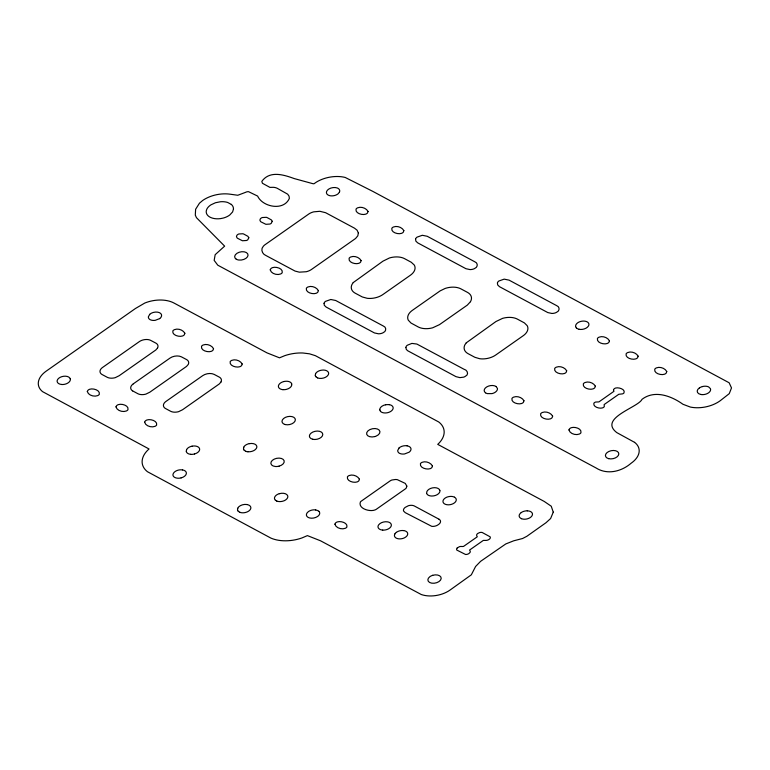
<?xml version="1.0" encoding="UTF-8"?>
<svg xmlns="http://www.w3.org/2000/svg" width="770" height="770" viewBox="0 0 770 770"><rect width="100%" height="100%" fill="white"/><g stroke="black" fill="none" stroke-linecap="round" stroke-linejoin="round"><path stroke-width="1.16" d="M233.531 208.747L232.607 211.933L229.806 214.965A13.398 8.075 -11 0 1 223.059 218.112L220.547 218.613A14.053 8.48 -11 0 1 211.009 217.631A14.341 8.653 -11 0 1 207.708 215.408A14.004 8.451 -11 0 1 206.273 210.961L206.735 209.363A13.408 8.085 -11 0 1 210.922 204.849L215.456 202.741L220.48 201.75A14.033 8.46 -11 0 1 227.699 202.472L231.395 204.454M149.707 314.401L148.398 316.739A7.074 4.264 -11 0 0 148.677 318.26A6.959 4.197 -11 0 0 150.266 319.752L151.69 320.224A7.094 4.283 -11 0 0 155.251 320.32L159.727 318.588M399.072 448.034L397.753 450.373A7.074 4.264 -11 0 0 398.042 451.894A6.959 4.197 -11 0 0 399.63 453.386L401.055 453.857A7.094 4.283 -11 0 0 404.616 453.944L409.091 452.211A6.699 4.043 -11 0 0 410.497 450.719A6.805 4.11 -11 0 0 410.891 448.4A6.699 4.043 -11 0 0 407.109 445.869M133.316 383.826L169.977 358.098A8.268 4.986 -11 0 1 181.393 356.837L186.456 359.513A8.268 4.986 -11 0 1 188.496 361.65A8.383 5.063 -11 0 1 188.188 364.537L186.533 366.414L149.813 392.2L145.934 394.096A8.393 5.063 -11 0 1 141.324 394.606A8.268 4.986 -11 0 1 137.763 393.653L132.642 390.9M521.261 512.56L520.751 512.955A24.236 14.62 -11 0 0 519.971 513.782L519.327 514.851A6.728 4.052 -11 0 0 521.521 518.672M374.865 436.561L376.068 436.157A6.776 4.091 -11 0 0 377.512 429.025A6.776 4.091 -11 0 0 366.751 432.615A6.776 4.091 -11 0 0 374.836 436.58M432.721 575.315L431.922 575.594A24.717 14.909 -11 0 0 430.671 576.181L429.785 576.749A6.776 4.091 -11 0 0 431.729 583.169A6.776 4.091 -11 0 0 441.172 578.559A6.776 4.091 -11 0 0 432.682 575.306M527.286 510.818L526.738 510.828A6.757 4.071 -11 0 0 521.242 512.56M315.719 509.932L315.219 509.875A6.747 4.071 -11 0 0 309.097 511.165L308.318 511.694A6.747 4.071 -11 0 0 308.164 517.421A6.747 4.071 -11 0 0 317.433 516.564A6.612 3.994 -11 0 0 319.098 515.005A6.747 4.071 -11 0 0 318.799 511.232M579.107 329.291L580.282 329.445A6.728 4.062 -11 0 0 588.357 326.143A7.084 4.274 -11 0 0 588.675 325.575A6.728 4.062 -11 0 0 587.606 322.149L587.01 321.802A6.728 4.062 -11 0 0 580.599 321.475A6.612 3.985 -11 0 0 577.741 322.784A6.728 4.062 -11 0 0 575.662 326.499M700.796 394.433L701.971 394.596M236.246 259.172L236.929 259.519A6.699 4.043 -11 0 0 238.835 260.029A6.776 4.091 -11 0 0 248.046 255.207A6.776 4.091 -11 0 0 239.162 252.262A6.776 4.091 -11 0 0 236.188 259.172M439.006 519.201L414.472 506.054A6.016 3.629 -11 0 0 411.7 505.332A6.112 3.686 -11 0 0 408.341 505.746L405.347 507.305A6.006 3.619 -11 0 0 403.778 508.999A6.122 3.686 -11 0 0 403.634 511.088L405.232 512.647L431.739 526.334A6.112 3.686 -11 0 0 435.089 526.112A6.006 3.619 -11 0 0 438.034 524.822L438.64 524.399A6.006 3.619 -11 0 0 439.997 523.061A6.102 3.686 -11 0 0 440.459 520.943A6.006 3.619 -11 0 0 439.006 519.24M634.586 442.355L616.76 432.586C598.146 418.197 638.455 407.349 641.968 399.37C654.606 389.591 671.363 395.963 682.952 404.269L690.334 407.061A25.718 15.506 -11 0 0 720.306 400.66L729.257 393.653L731.5 387.926L729.132 382.767L372.892 191.422L345.172 177.437A25.641 15.467 -11 0 0 316.48 182.057L313.919 183.799L312.639 183.616L294.217 178.573C283.678 174.732 269.692 170.324 261.819 181.393L262.435 183.279L269.933 187.389L273.369 187.312A9.375 5.66 -11 0 1 277.45 188.409L287.662 194.175L289.048 196.148L289.366 198.381C283.687 211.432 262.483 206.938 257.623 196.081L248.527 191.672A3.735 2.252 -11 0 0 245.505 192.365L237.786 195.262L230.182 194.204A25.814 15.573 -11 0 0 202.683 200.47L199.44 203.232L195.619 209.267L195.301 215.119L196.437 217.65L224.638 246.14L215.167 254.697L214.166 260.385L217.794 265.198L596.096 467.987C607.386 475.138 621.554 471.51 631.102 463.242A25.641 15.467 -11 0 0 634.586 442.355M495.996 386.415L497.43 388.427A7.036 4.245 -11 0 1 496.727 390.814A6.882 4.148 -11 0 1 494.869 392.459L494.484 392.681A6.333 3.821 -11 0 1 491.943 393.614L487.372 393.614A7.046 4.245 -11 0 1 485.524 392.796M394.904 533.88A6.737 4.062 -11 0 1 396.348 532.368M403.605 530.588A6.737 4.062 -11 0 0 398.013 531.416A6.709 4.052 -11 0 0 396.377 532.388M394.952 533.889A6.709 4.052 -11 0 0 394.538 536.199A6.737 4.062 -11 0 0 398.321 538.779A6.776 4.091 -11 0 0 401.998 538.644A6.709 4.052 -11 0 0 404.385 537.845A6.737 4.062 -11 0 0 407.609 533.148A7.017 4.235 -11 0 0 407.186 532.32A6.603 3.985 -11 0 0 404.327 530.703A7.017 4.235 -11 0 0 403.586 530.568M521.482 518.672A6.757 4.071 -11 0 0 523.744 519.182A6.728 4.052 -11 0 0 527.479 518.797L528.692 518.374A6.757 4.071 -11 0 0 530.646 517.257A6.728 4.052 -11 0 0 532.455 513.898L532.368 513.494A6.728 4.052 -11 0 0 527.248 510.847M454.464 497.189A6.776 4.091 -11 0 1 455.474 501.876A6.776 4.091 -11 0 1 448.371 504.831L447.851 504.793A6.67 4.023 -11 0 1 443.116 502.242L443.01 501.905A6.776 4.091 -11 0 1 446.234 497.439A6.709 4.043 -11 0 1 448.689 496.65A6.776 4.091 -11 0 1 452.346 496.506A6.709 4.043 -11 0 1 454.444 497.208M426.705 493.147A6.709 4.043 -11 0 1 432.326 487.911A6.709 4.043 -11 0 1 439.824 490.355M439.824 490.336A6.776 4.091 -11 0 1 439.41 492.665A6.709 4.043 -11 0 1 432.076 496.024L431.489 496.024A6.776 4.091 -11 0 1 426.657 493.464M315.729 510.038A6.612 3.994 -11 0 1 318.819 511.367M398.937 448.034A6.805 4.11 -11 0 1 407.051 445.792M276.825 501.029A6.709 4.052 -11 0 1 275.506 500.231M279.308 493.714A6.709 4.052 -11 0 1 287.682 495.793A6.776 4.091 -11 0 1 287.383 498.103A6.709 4.052 -11 0 1 286.036 499.615A6.776 4.091 -11 0 1 283.889 500.837L282.706 501.212A6.709 4.052 -11 0 1 279.048 501.549A6.776 4.091 -11 0 1 276.719 501.058M279.298 493.685A6.632 4.004 -11 0 0 274.928 496.708L274.717 497.151A6.776 4.091 -11 0 0 275.391 500.24M380.467 411.324A6.786 4.1 -11 0 0 382.064 412.402A6.709 4.043 -11 0 0 384.336 412.922A6.786 4.1 -11 0 0 387.964 412.605A6.709 4.043 -11 0 0 392.661 409.553A6.776 4.091 -11 0 0 393.037 407.243A6.786 4.1 -11 0 0 389.264 404.635M379.783 409.909A6.786 4.1 -11 0 1 385.606 404.741M380.563 411.324A6.709 4.043 -11 0 1 379.899 409.929M385.635 404.828A6.709 4.043 -11 0 1 389.254 404.722M239.845 512.233A6.709 4.043 -11 0 1 238.276 511.165M237.603 509.769A6.709 4.043 -11 0 1 237.843 508.238M246.968 504.562A6.709 4.043 -11 0 1 250.741 507.103A6.776 4.091 -11 0 1 250.365 509.394A6.709 4.043 -11 0 1 245.678 512.435A6.776 4.091 -11 0 1 239.74 512.262M238.142 511.184A6.776 4.091 -11 0 1 237.468 509.769M237.718 508.229A6.776 4.091 -11 0 1 246.92 504.514M279.029 466.168A6.776 4.091 -11 0 0 283.216 459.421A6.776 4.091 -11 0 0 272.301 460.383A6.776 4.091 -11 0 0 275.352 466.495A6.786 4.1 -11 0 0 279.067 466.139M248.027 451.759A6.709 4.043 -11 0 0 256.352 448.4A6.776 4.091 -11 0 0 256.728 446.09A6.709 4.043 -11 0 0 249.326 443.674M245.832 451.239A6.709 4.043 -11 0 1 244.254 450.171M243.59 448.775A6.709 4.043 -11 0 1 243.83 447.245M247.93 451.798A6.776 4.091 -11 0 1 245.717 451.278M244.129 450.19A6.776 4.091 -11 0 1 243.455 448.775M243.705 447.235A6.776 4.091 -11 0 1 249.268 443.626M317.625 377.829A6.709 4.043 -11 0 1 316.056 376.761M315.382 375.365A6.709 4.043 -11 0 1 315.633 373.835M317.519 377.858A6.776 4.091 -11 0 0 319.733 378.388A6.709 4.043 -11 0 0 328.145 374.98A6.776 4.091 -11 0 0 328.521 372.67A6.709 4.043 -11 0 0 321.128 370.255A6.776 4.091 -11 0 0 315.498 373.816M315.921 376.78A6.776 4.091 -11 0 1 315.248 375.365M181.152 477.872A6.786 4.1 -11 0 1 177.475 478.189A6.776 4.091 -11 0 1 172.952 475.196A6.786 4.1 -11 0 1 173.279 473.646A6.776 4.091 -11 0 1 175.3 471.413A6.786 4.1 -11 0 1 178.804 470.008A6.776 4.091 -11 0 1 182.403 469.941M182.452 469.902A6.786 4.1 -11 0 1 186.273 472.472A6.776 4.091 -11 0 1 181.123 477.891M282.936 389.639A6.786 4.1 -11 0 0 286.613 389.322A6.776 4.091 -11 0 0 291.686 383.961M284.265 381.458A6.786 4.1 -11 0 0 278.692 385.067A6.776 4.091 -11 0 0 279.096 388.061A6.786 4.1 -11 0 0 280.713 389.119A6.776 4.091 -11 0 0 282.898 389.668M291.734 383.922A6.786 4.1 -11 0 0 287.922 381.352A6.776 4.091 -11 0 0 284.217 381.497M194.473 453.973A6.709 4.043 -11 0 0 199.151 450.931A6.776 4.091 -11 0 0 199.526 448.621A6.709 4.043 -11 0 0 195.753 446.1A6.718 4.052 -11 0 0 192.086 446.205M186.388 451.307A6.709 4.043 -11 0 1 186.638 449.776M194.415 454.002A6.776 4.091 -11 0 1 190.748 454.329M186.253 451.307A6.776 4.091 -11 0 0 188.525 453.8A6.718 4.052 -11 0 0 190.777 454.3M186.513 449.757A6.776 4.091 -11 0 1 192.067 446.148M132.642 390.9A8.268 4.986 -11 0 1 130.765 388.465A8.383 5.063 -11 0 1 130.967 386.54A8.268 4.986 -11 0 1 133.316 383.855M149.573 314.401A6.805 4.11 -11 0 1 159.323 312.61A6.805 4.11 -11 0 1 159.698 318.616M61.571 384.471A6.699 4.043 -11 0 1 57.192 380.476A6.699 4.043 -11 0 1 63.689 376.261A6.699 4.043 -11 0 1 70.243 378.84M70.243 378.802A6.805 4.11 -11 0 1 69.868 381.111A6.699 4.043 -11 0 1 65.19 384.153A6.815 4.11 -11 0 1 61.504 384.48M701.932 394.615A6.786 4.1 -11 0 0 708.487 392.883A6.786 4.1 -11 0 0 710.431 388.658L708.641 386.915A6.786 4.1 -11 0 0 702.375 386.569M700.738 394.461A6.786 4.1 -11 0 1 699.362 387.916M699.439 387.926A6.545 3.946 -11 0 1 702.471 386.588M485.524 392.796A6.728 4.062 -11 0 1 486.698 386.944A6.728 4.062 -11 0 1 495.967 386.444M579.136 329.252A6.728 4.062 -11 0 1 576.403 327.895M576.364 327.933A6.709 4.043 -11 0 1 575.623 326.528M231.298 204.406A14.033 8.46 -11 0 1 233.435 208.689M358.339 232.915L357.829 235.803L355.567 238.508L311.831 269.221A10.828 6.535 -11 0 1 306.258 271.733L299.328 272.166L295.064 271.079L266.016 255.563C262.32 254.235 260.289 249.297 263.321 246.285A10.347 6.247 -11 0 1 264.947 244.773L308.751 214.041A10.347 6.247 -11 0 1 312.158 212.337L312.668 212.173A7.575 4.572 -11 0 1 313.842 211.837L319.868 211.298L325.604 212.703L354.489 228.17L357.088 230.191L358.339 232.915M248.816 237.747L247.805 239.768A3.773 2.272 -11 0 1 246.496 240.49L242.444 240.75L237.911 238.488A5.496 3.311 -11 0 1 237.083 237.911L236.457 236.563L236.9 235.302A3.763 2.272 -11 0 1 238.864 233.974L242.858 233.753A4.928 2.974 -11 0 1 243.946 234.157L247.911 236.332L248.816 237.747M272.243 221.308L271.242 223.319A3.773 2.272 -11 0 1 269.933 224.051L265.881 224.311L261.242 221.991A5.496 3.311 -11 0 1 260.51 221.471L259.885 220.124L260.337 218.863A3.763 2.272 -11 0 1 262.3 217.535L266.295 217.313A4.928 2.974 -11 0 1 267.373 217.718L271.348 219.893L272.243 221.308M87.318 391.487C88.155 395.328 94.171 397.089 97.655 395.626A3.783 2.281 -11 0 0 99.311 394.327C100.379 390.082 92.987 388.042 89.647 389.264A3.773 2.272 -11 0 0 87.819 390.477L87.318 391.487M115.991 406.858C116.828 410.699 122.844 412.46 126.328 410.997A3.783 2.281 -11 0 0 127.984 409.688C129.052 405.453 121.66 403.403 118.33 404.625A3.773 2.272 -11 0 0 116.491 405.838L115.991 406.858M144.635 422.21C145.472 426.051 151.488 427.812 154.982 426.349A3.783 2.281 -11 0 0 156.628 425.04C157.696 420.795 150.304 418.755 146.974 419.977A3.773 2.272 -11 0 0 145.135 421.19L144.635 422.21M270.231 269.846C271.069 273.687 277.084 275.458 280.569 273.995A3.783 2.281 -11 0 0 282.224 272.686C283.293 268.441 275.901 266.401 272.561 267.623A3.773 2.272 -11 0 0 270.732 268.836L270.231 269.846M334.921 524.178C335.758 528.018 341.774 529.779 345.258 528.316A3.783 2.281 -11 0 0 346.904 527.007C347.982 522.772 340.59 520.732 337.25 521.944A3.773 2.272 -11 0 0 335.412 523.157L334.921 524.178M568.953 429.93C569.79 433.77 575.806 435.541 579.29 434.078A3.783 2.281 -11 0 0 580.946 432.769C582.014 428.524 574.622 426.484 571.292 427.706A3.773 2.272 -11 0 0 569.453 428.919L568.953 429.93M184.848 333.256L184.328 334.786A3.773 2.272 -11 0 1 182.5 335.999C179.15 337.212 171.797 335.171 172.836 330.936A3.773 2.272 -11 0 1 174.492 329.637C178.034 328.136 183.106 329.945 184.848 333.256M213.531 348.618L213.001 350.158A3.773 2.272 -11 0 1 211.173 351.37C207.833 352.583 200.479 350.533 201.519 346.308A3.773 2.272 -11 0 1 203.165 344.998C206.707 343.507 211.779 345.316 213.531 348.618M242.175 363.969L241.655 365.509A3.773 2.272 -11 0 1 239.816 366.722C236.477 367.935 229.123 365.885 230.163 361.659A3.773 2.272 -11 0 1 231.809 360.35C235.351 358.858 240.423 360.668 242.175 363.969M318.366 290.579L317.846 292.119A3.773 2.272 -11 0 1 316.008 293.332C312.668 294.544 305.315 292.504 306.354 288.269A3.773 2.272 -11 0 1 308 286.96C311.542 285.468 316.614 287.277 318.366 290.579M361.12 260.587L360.601 262.118A3.773 2.272 -11 0 1 358.762 263.33C355.422 264.543 348.069 262.503 349.108 258.268A3.773 2.272 -11 0 1 350.754 256.968C354.296 255.467 359.369 257.286 361.12 260.587M368.041 211.423L367.521 212.953A3.773 2.272 -11 0 1 365.683 214.166C362.343 215.388 354.989 213.338 356.029 209.113A3.773 2.272 -11 0 1 357.675 207.804C361.217 206.312 366.289 208.121 368.041 211.423M359.426 479.19L358.907 480.73A3.773 2.272 -11 0 1 357.078 481.943C353.728 483.156 346.385 481.115 347.414 476.88A3.773 2.272 -11 0 1 349.07 475.571C352.612 474.079 357.684 475.889 359.426 479.19M403.846 230.605L403.326 232.145A3.773 2.272 -11 0 1 401.488 233.358C398.148 234.571 390.794 232.53 391.834 228.295A3.773 2.272 -11 0 1 393.48 226.986C397.022 225.495 402.094 227.304 403.846 230.605M432.451 465.937L431.932 467.477A3.773 2.272 -11 0 1 430.093 468.689C426.753 469.902 419.4 467.862 420.439 463.627A3.773 2.272 -11 0 1 422.085 462.318C425.637 460.826 430.7 462.635 432.451 465.937M523.956 400.756L523.436 402.296A3.773 2.272 -11 0 1 521.608 403.509C518.268 404.722 510.914 402.681 511.944 398.446A3.773 2.272 -11 0 1 513.6 397.137C517.142 395.645 522.214 397.455 523.956 400.756M552.639 416.127L552.119 417.667A3.773 2.272 -11 0 1 550.281 418.88C546.941 420.093 539.587 418.043 540.627 413.817A3.773 2.272 -11 0 1 542.273 412.508C545.815 411.016 550.887 412.826 552.639 416.127M566.682 370.784L566.162 372.324A3.773 2.272 -11 0 1 564.333 373.537C560.984 374.749 553.63 372.699 554.669 368.474A3.773 2.272 -11 0 1 556.325 367.165C559.867 365.673 564.939 367.483 566.682 370.784M595.345 386.155L594.825 387.695A3.773 2.272 -11 0 1 592.996 388.908C589.647 390.12 582.303 388.08 583.333 383.845A3.773 2.272 -11 0 1 584.988 382.536C588.53 381.044 593.603 382.854 595.345 386.155M609.436 340.783L608.916 342.323A3.773 2.272 -11 0 1 607.087 343.536C603.747 344.748 596.394 342.708 597.424 338.473A3.773 2.272 -11 0 1 599.079 337.164C602.621 335.672 607.694 337.481 609.436 340.783M638.118 356.154L637.599 357.694A3.773 2.272 -11 0 1 635.76 358.907C632.42 360.119 625.067 358.069 626.106 353.844A3.773 2.272 -11 0 1 627.752 352.535C631.294 351.043 636.366 352.853 638.118 356.154M666.762 371.506L666.243 373.036A3.773 2.272 -11 0 1 664.404 374.249C661.064 375.471 653.711 373.421 654.75 369.196A3.773 2.272 -11 0 1 656.396 367.887C659.938 366.395 665.01 368.204 666.762 371.506M405.838 347.453L406.329 349.445L407.734 350.774L455.994 376.655L459.921 377.627L463.588 377.165A4.889 2.945 -11 0 0 465.398 376.289C469.2 374.721 467.496 369.937 464.012 369.253L416.868 344.046L411.883 343.41L407.397 345.201A4.88 2.945 -11 0 0 406.291 346.288L405.838 347.453M613.488 389.967L613.94 391.314L598.925 401.901L595.643 402.046A3.224 1.944 -11 0 0 593.843 403.278C592.881 407.003 599.628 408.995 602.65 407.85A3.224 1.944 -11 0 0 604.306 406.56L604.142 404.568L618.791 394.288L622.612 393.855A3.215 1.944 -11 0 0 623.989 392.921C625.663 389.235 618.589 387.146 615.654 388.022A3.224 1.944 -11 0 0 613.806 389.254L613.488 389.967M406.839 486.111L406.291 487.911A4.957 2.993 -11 0 1 405.174 489.017L376.376 509.23A4.851 2.926 -11 0 1 375.211 509.856C370.129 512.166 357.829 508.71 360.399 501.944A4.861 2.936 -11 0 1 361.255 501.154L390.053 480.942A5.159 3.119 -11 0 1 391.988 479.999L395.443 479.498A8.922 5.38 -11 0 1 397.339 479.662L405.27 483.416L406.839 486.111M324.055 303.342L324.305 305.295L326.143 307.066L374.441 332.938L378.407 333.785A6.824 4.11 -11 0 0 381.092 333.497L381.91 333.256A4.88 2.945 -11 0 0 383.364 332.563C386.396 331.418 386.607 327.163 383.383 326.047L335.691 300.493L330.802 299.492L325.556 301.339A4.88 2.945 -11 0 0 324.382 302.533L324.055 303.342M415.579 239.124L415.839 241.087L417.677 242.848L465.966 268.72L469.941 269.567A6.824 4.11 -11 0 0 472.616 269.279L473.435 269.038A4.88 2.945 -11 0 0 474.888 268.345C477.92 267.2 478.132 262.945 474.907 261.839L427.215 236.274L422.326 235.283L417.08 237.131A4.88 2.945 -11 0 0 415.916 238.315L415.579 239.124M497.42 282.985L497.68 284.939L499.518 286.709L547.807 312.572L551.782 313.428A6.824 4.11 -11 0 0 554.458 313.14L555.276 312.899A4.88 2.945 -11 0 0 556.729 312.197C559.761 311.061 559.973 306.806 556.749 305.69L509.057 280.136L504.167 279.135L498.922 280.983A4.88 2.945 -11 0 0 497.757 282.176L497.42 282.985M553.264 512.137L550.617 518.528L546.017 522.715L526.815 536.315L522.58 538.509L513.725 540.8L505.784 543.947L480.615 561.32L475.591 566.499L471.336 574.815L449.901 590.157A22.407 13.513 -11 0 1 421.267 594.517L320.503 540.781L307.403 535.612L301.965 537.941A30.838 18.605 -11 0 1 290.3 540.55A30.665 18.499 -11 0 1 270.876 538.086L147.494 471.74A30.742 18.547 -11 0 1 149.034 448.977L42.61 391.67A25.622 15.458 -11 0 1 45.911 371.333L135.481 308.481L144.789 303.043A25.747 15.535 -11 0 1 173.933 303.005L267.036 352.891L279.51 357.829L284.765 355.663A30.925 18.653 -11 0 1 302.899 352.997L309.473 353.815L315.392 355.682L438.746 421.989A30.781 18.567 -11 0 1 437.735 444.367L544.207 501.424L551.243 506.217L553.264 512.137M339.503 191.99L338.242 193.665A7.026 4.235 -11 0 1 337.674 194.117L337.116 194.483A6.747 4.071 -11 0 1 331.1 195.869L329.926 195.724A6.747 4.071 -11 0 1 327.462 190.151A6.747 4.071 -11 0 1 337.125 187.938A6.276 3.783 -11 0 1 337.914 188.284A6.747 4.071 -11 0 1 339.503 191.99M353.238 282.571L352.063 284.332A15.294 9.221 -11 0 0 351.697 289.558A15.005 9.048 -11 0 0 355.345 293.255L362.304 296.96L367.184 298.298A15.285 9.221 -11 0 0 375.548 297.749A15.005 9.057 -11 0 0 382.921 294.515L410.362 275.256A15.015 9.057 -11 0 0 414.664 270.135A15.275 9.221 -11 0 0 414.241 265.005L411.286 262.272L404.587 258.672A15.005 9.048 -11 0 0 397.811 256.949A15.294 9.221 -11 0 0 389.408 257.989L382.979 261.155L353.238 282.571M466.264 342.833L465.022 344.575A15.294 9.221 -11 0 0 464.464 349.821A15.005 9.048 -11 0 0 468.16 353.709L474.878 357.299L479.691 358.724A15.275 9.221 -11 0 0 488.036 358.3A15.015 9.057 -11 0 0 495.745 354.999L523.186 335.739A15.005 9.057 -11 0 0 527.421 330.831A15.285 9.221 -11 0 0 527.19 325.672L524.38 322.89L517.45 319.155A15.005 9.048 -11 0 0 510.991 317.433A15.294 9.221 -11 0 0 502.598 318.356L495.976 321.514L466.264 342.833M157.494 348.088L155.848 349.965L119.119 375.75L115.25 377.656A8.393 5.063 -11 0 1 110.63 378.157A8.268 4.986 -11 0 1 107.069 377.204L101.958 374.461A8.268 4.986 -11 0 1 100.071 372.025A8.383 5.063 -11 0 1 100.273 370.091A8.268 4.986 -11 0 1 102.622 367.415L139.283 341.659A8.268 4.986 -11 0 1 143.528 339.839A8.374 5.053 -11 0 1 148.109 339.608A8.268 4.986 -11 0 1 150.699 340.398L155.761 343.064A8.268 4.986 -11 0 1 157.802 345.21A8.383 5.063 -11 0 1 157.494 348.088M220.923 382.074L219.267 383.961L182.548 409.746L178.678 411.642A8.393 5.063 -11 0 1 174.059 412.152A8.268 4.986 -11 0 1 170.497 411.199L165.377 408.447A8.268 4.986 -11 0 1 163.5 406.011A8.383 5.063 -11 0 1 163.702 404.077A8.268 4.986 -11 0 1 166.05 401.363L202.712 375.644A8.268 4.986 -11 0 1 214.127 374.384L219.19 377.059A8.268 4.986 -11 0 1 221.231 379.196A8.383 5.063 -11 0 1 220.923 382.074M470.451 301.705L467.323 305.103L439.487 324.642L432.663 327.799A15.294 9.221 -11 0 1 424.27 328.597A15.015 9.057 -11 0 1 418.12 326.894L410.988 323.025L408.302 320.195A15.294 9.221 -11 0 1 408.273 315.017A15.015 9.057 -11 0 1 412.47 310.281L440.142 290.877L445.156 288.442A15.275 9.221 -11 0 1 453.54 287.152A15.015 9.057 -11 0 1 460.989 288.904L467.448 292.359A15.005 9.057 -11 0 1 471.211 296.45A15.285 9.221 -11 0 1 470.451 301.705M457.264 547.913L456.831 548.461A3.696 2.233 -11 0 0 456.831 550.078L465.571 554.487A3.667 2.214 -11 0 0 468.94 553.524L470.008 552.475A3.686 2.223 -11 0 0 470.037 550.868L469.575 550.05L483.319 540.415L485.639 540.415A3.686 2.223 -11 0 0 488.228 539.885L489.171 539.327A3.657 2.204 -11 0 0 490.067 538.403A3.677 2.223 -11 0 0 490.076 536.786L482.174 532.474A3.696 2.233 -11 0 0 479.566 532.59L477.775 533.466A3.638 2.194 -11 0 0 476.89 534.37A3.696 2.223 -11 0 0 476.851 535.968L477.275 536.786L463.54 546.421L462.048 546.536A3.696 2.223 -11 0 0 459.488 546.671L457.264 547.913M382.728 530.087L381.554 529.933A6.757 4.071 -11 0 1 378.041 527.181A6.776 4.091 -11 0 1 378.705 524.822A6.757 4.071 -11 0 1 387.522 521.858A6.583 3.975 -11 0 1 390.842 523.6A6.757 4.071 -11 0 1 389.62 528.095A6.757 4.071 -11 0 1 382.728 530.106M312.687 439.256A6.776 4.091 -11 0 0 322.784 434.492A6.776 4.091 -11 0 0 312.784 432.076A6.776 4.091 -11 0 0 312.687 439.256M285.266 424.559A6.776 4.091 -11 0 0 295.362 419.804A6.776 4.091 -11 0 0 285.372 417.388A6.776 4.091 -11 0 0 285.266 424.559M608.675 458.66A6.776 4.091 -11 0 0 618.81 453.944A6.776 4.091 -11 0 0 608.858 451.47A6.776 4.091 -11 0 0 608.675 458.66"/></g></svg>
